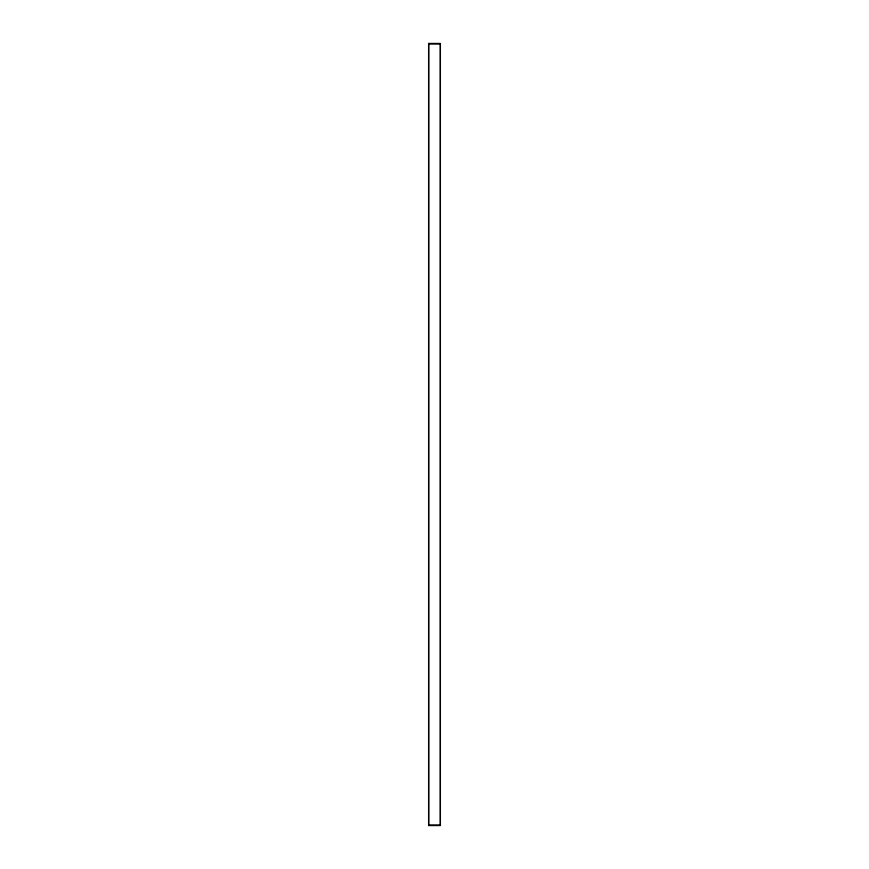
<?xml version="1.0" encoding="UTF-8"?>
<svg xmlns="http://www.w3.org/2000/svg" width="869" height="869" viewBox="0 0 869 869"><rect width="100%" height="100%" fill="white"/><g stroke="black" fill="none" stroke-linecap="round" stroke-linejoin="round"><path stroke-width="1.3" d="M428.634 825.55L428.634 43.45L440.366 43.45L440.366 825.55L428.634 825.55L428.634 43.45M428.634 43.971L440.366 43.971L440.366 825.029L428.634 825.029"/></g></svg>
